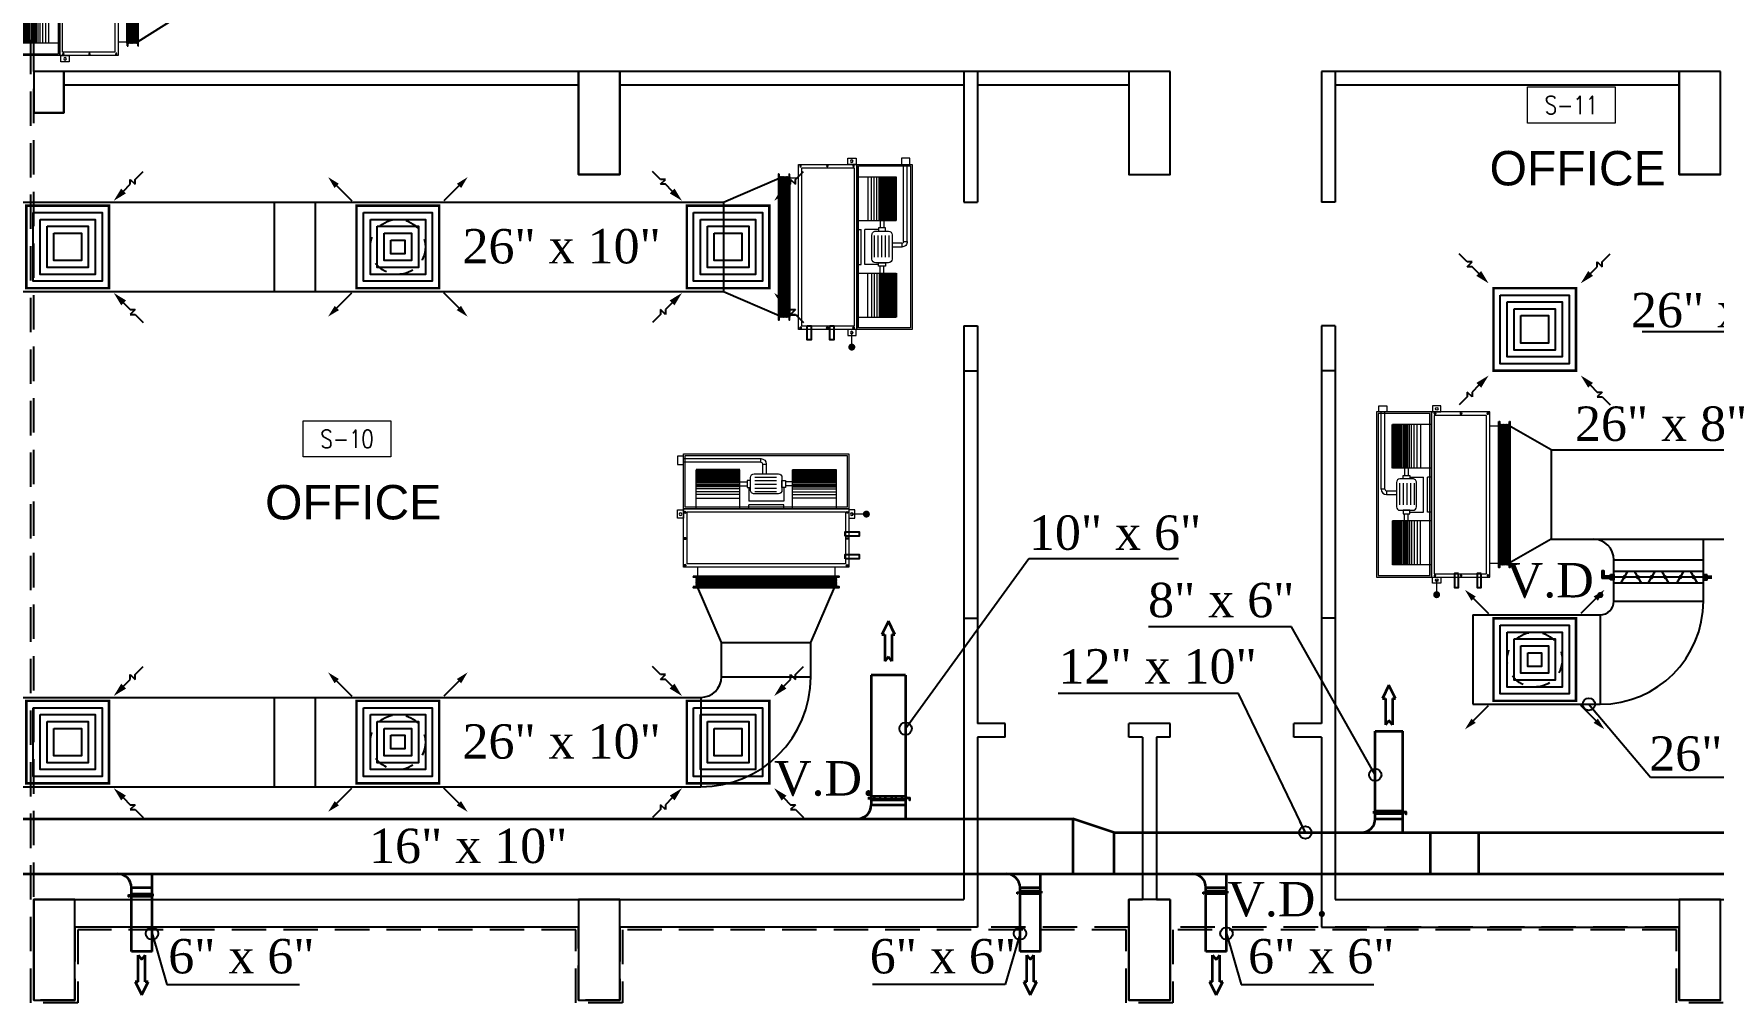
# Model space of a CAD drawing. Extents: x -432 to -365, y -145 to 173.
# Drawn here: x -422.92 to -410.72, y -52.79 to -45.75 of the extents above; entities that cross this region are included whole.
import ezdxf
from ezdxf.enums import TextEntityAlignment as Align

# ---------------------------------------------------------------- set-up
doc = ezdxf.new("R2010")
doc.units = 0
doc.header["$MEASUREMENT"] = 0
for name, pattern in [('DASHDOT', [1, 0.5, -0.25, 0, -0.25]), ('HIDDEN', [0.375, 0.25, -0.125]), ('HIDDEN-Z', [3, 2, -1])]:
    doc.linetypes.add(name, pattern=pattern)
for name, color, linetype in [('01_AC-EQUIP', 206, 'Continuous'), ('03_AC-S.DUCT', 5, 'Continuous'), ('12-AC-FL.CONN.', 2, 'Continuous'), ('A.C.VOLUM DAMPER', 2, 'Continuous'), ('COL', 2, 'Continuous'), ('COLHATCH', 5, 'Continuous'), ('elev', 2, 'Continuous'), ('FASEL', 253, 'Continuous'), ('M-CH-WP-R', 40, 'HIDDEN-Z'), ('M-CH-WP-S', 142, 'Continuous'), ('M-DIFUSER', 195, 'Continuous'), ('M-DUCT-RA', 30, 'Continuous'), ('M-DUCT-SA', 5, 'Continuous'), ('M-EQBMNT', 21, 'Continuous'), ('WALL', 4, 'Continuous'), ('WIN', 5, 'Continuous'), ('ZONE TEXT', 73, 'Continuous')]:
    doc.layers.add(name, color=color, linetype=linetype)
for name, color, linetype, lineweight in [('04-AC_F.A.DUCT', 4, 'Continuous', 35), ('A-SYMB-RMNU', 4, 'Continuous', 9), ('AC-TEXT', 15, 'Continuous', 30)]:
    doc.layers.add(name, color=color, linetype=linetype, lineweight=lineweight)
doc.styles.add('AC', font='romans.shx', dxfattribs={"height": 0.2})
doc.styles.add('ARABY', font='sosa.shx')
doc.styles.add('ROMANS-TITLE', font='ROMANS.shx', dxfattribs={"width": 0.8})
doc.dimstyles.new('IHAB', dxfattribs={"dimscale": 0, "dimtxt": 0.15, "dimasz": 0.09, "dimexe": 0.18, "dimexo": 0.0625, "dimgap": 0, "dimtad": 0, "dimtih": 1, "dimtoh": 1, "dimzin": 0, "dimdsep": 46, "dimtxsty": 'ARABY', "dimcen": 0.03, "dimse1": 1, "dimse2": 1, "dimclrd": 36, "dimclrt": 42, "dimadec": 0, "dimazin": 0, "dimtfac": 1, "dimtmove": 1, "dimatfit": 3, "dimldrblk": 'ORIGIN', "dimfxl": 1, "dimtolj": 1, "dimtzin": 0, "dimarcsym": 0})

# ---------------------------------------------------------------- blocks, each defined once
blk = doc.blocks.new('*U251')
at = {"layer": 'M-DIFUSER', "ltscale": 5, "const_width": 18}
blk.add_lwpolyline([(-300, 300), (300, 300), (300, -300), (-300, -300)], close=True, dxfattribs=at)
at = {"layer": 'M-DIFUSER', "color": 21}
for points in [[(250, 250), (-250, 250), (-250, -250), (250, -250)], [(200, 200), (-200, 200), (-200, -200), (200, -200)], [(150, 150), (-150, 150), (-150, -150), (150, -150)], [(100, 100), (-100, 100), (-100, -100), (100, -100)], [(50, 50), (-50, 50), (-50, -50), (50, -50)]]:
    blk.add_lwpolyline(points, close=True, dxfattribs=at)
at = {"layer": 'M-DUCT-SA', "color": 5, "extrusion": (-5.07059e-20, -1.19855e-17, -1)}
blk.add_line((-461, 461), (-335, 335), dxfattribs=at)
at = {"layer": 'M-DUCT-SA', "color": 5, "extrusion": (-1.19855e-17, 5.07059e-20, -1)}
blk.add_line((461, 461), (335, 335), dxfattribs=at)
at = {"layer": 'M-DUCT-SA', "color": 5, "extrusion": (1.19855e-17, -5.07059e-20, -1)}
blk.add_line((-461, -461), (-335, -335), dxfattribs=at)
at = {"layer": 'M-DUCT-SA', "color": 5, "extrusion": (5.07059e-20, 1.19855e-17, -1)}
blk.add_line((461, -461), (335, -335), dxfattribs=at)
at = {"layer": 'M-DUCT-SA', "color": 5, "extrusion": (-5.07059e-20, -1.19855e-17, -1)}
blk.add_solid([(460, 428), (429, 459), (507, 507)], dxfattribs=at)
at = {"layer": 'M-DUCT-SA', "color": 5, "extrusion": (5.07059e-20, -1.19855e-17, -1)}
blk.add_solid([(-460, 428), (-429, 459), (-507, 507)], dxfattribs=at)
at = {"layer": 'M-DUCT-SA', "color": 5, "extrusion": (1.19855e-17, -5.07059e-20, -1)}
blk.add_solid([(428, -460), (459, -429), (507, -507)], dxfattribs=at)
at = {"layer": 'M-DUCT-SA', "color": 5, "extrusion": (-1.19855e-17, -5.07059e-20, -1)}
blk.add_solid([(-428, -460), (-459, -429), (-507, -507)], dxfattribs=at)
blk = doc.blocks.new('*U254')
at = {"layer": 'M-DIFUSER', "ltscale": 5, "const_width": 18}
blk.add_lwpolyline([(-300, 300), (300, 300), (300, -300), (-300, -300)], close=True, dxfattribs=at)
at = {"layer": 'M-DIFUSER', "color": 21}
for points in [[(250, 250), (-250, 250), (-250, -250), (250, -250)], [(200, 200), (-200, 200), (-200, -200), (200, -200)], [(150, 150), (-150, 150), (-150, -150), (150, -150)], [(100, 100), (-100, 100), (-100, -100), (100, -100)]]:
    blk.add_lwpolyline(points, close=True, dxfattribs=at)
at = {"layer": 'M-DUCT-RA', "color": 30}
for p, q in [((-491, 491), (-549, 549)), ((-491, 455), (-491, 491)), ((-455, 491), (-491, 455)), ((-455, 455), (-455, 491)), ((455, 491), (491, 491)), ((491, 455), (455, 491)), ((491, 491), (549, 549)), ((-406, 406), (-455, 455)), ((406, 406), (455, 455)), ((455, 455), (491, 455)), ((-491, -455), (-455, -491)), ((-455, -455), (-491, -455)), ((-406, -406), (-455, -455)), ((406, -406), (455, -455)), ((455, -491), (491, -455)), ((455, -455), (455, -491)), ((491, -455), (491, -491)), ((-491, -491), (-549, -549)), ((-455, -491), (-491, -491)), ((491, -491), (549, -549))]:
    blk.add_line(p, q, dxfattribs=at)
for points in [[(-389, 424), (-424, 389), (-335, 335)], [(424, 389), (389, 424), (335, 335)], [(-424, -389), (-389, -424), (-335, -335)], [(389, -424), (424, -389), (335, -335)]]:
    blk.add_solid(points, dxfattribs=at)
blk = doc.blocks.new('A$C069E27EC')
at = {"layer": '01_AC-EQUIP', "color": 2, "linetype": 'Continuous'}
for p, q in [((0, 0), (0, -130)), ((1, 0.3), (0.5, -1.3)), ((1, 0.3), (1.5, -1.3)), ((2, 0.3), (1.5, -1.3)), ((2, 0.3), (2.5, -1.3)), ((3, 0.3), (2.5, -1.3)), ((3, 0.3), (3.6, -1.3)), ((4.1, 0.3), (3.6, -1.3)), ((4.1, 0.3), (4.6, -1.3)), ((5.1, 0.3), (4.6, -1.3)), ((5.1, 0.3), (5.6, -1.3)), ((6.1, 0.3), (5.6, -1.3)), ((6.1, 0.3), (6.6, -1.3)), ((7.1, 0.3), (6.6, -1.3)), ((7.1, 0.3), (7.6, -1.3)), ((8.1, 0.3), (7.6, -1.3)), ((8.1, 0.3), (8.6, -1.3)), ((9.2, 0.3), (8.6, -1.3)), ((9.2, 0.3), (9.7, -1.3)), ((1.5, -128.7), (1.5, -1.3)), ((2.5, -128.7), (2.5, -1.3)), ((3.6, -128.7), (3.6, -1.3)), ((4.6, -128.7), (4.6, -1.3)), ((5.6, -128.7), (5.6, -1.3)), ((6.6, -128.7), (6.6, -1.3)), ((7.6, -128.7), (7.6, -1.3)), ((8.6, -128.7), (8.6, -1.3)), ((1, -130.3), (0.5, -128.7)), ((1, -130.3), (1.5, -128.7)), ((2, -130.3), (1.5, -128.7)), ((2, -130.3), (2.5, -128.7)), ((3, -130.3), (2.5, -128.7)), ((3, -130.3), (3.6, -128.7)), ((4.1, -130.3), (3.6, -128.7)), ((4.1, -130.3), (4.6, -128.7)), ((5.1, -130.3), (4.6, -128.7)), ((5.1, -130.3), (5.6, -128.7)), ((6.1, -130.3), (5.6, -128.7)), ((6.1, -130.3), (6.6, -128.7)), ((7.1, -130.3), (6.6, -128.7)), ((7.1, -130.3), (7.6, -128.7)), ((8.1, -130.3), (7.6, -128.7)), ((8.1, -130.3), (8.6, -128.7)), ((9.2, -130.3), (8.6, -128.7)), ((9.2, -130.3), (9.7, -128.7))]:
    blk.add_line(p, q, dxfattribs=at)
for points in [[(0, 2.5), (0.5, 2.5), (0.5, -132.5), (0, -132.5)], [(9.7, 2.5), (10.2, 2.5), (10.2, -132.5), (9.7, -132.5)]]:
    blk.add_lwpolyline(points, close=True, dxfattribs=at)
blk = doc.blocks.new('A$C7CD32F90')
at = {"layer": '01_AC-EQUIP', "color": 1, "lineweight": 20}
for p, q in [((0.089, -0.4), (0.089, -0.116)), ((0.408, -0.116), (0.089, -0.116)), ((0.408, -0.117), (0.089, -0.117)), ((0.408, -0.119), (0.089, -0.119)), ((0.408, -0.122), (0.089, -0.122)), ((0.408, -0.4), (0.408, -0.116)), ((0.599, -0.074), (0.599, -0.145)), ((0.626, -0.074), (0.599, -0.074)), ((0.626, -0.074), (0.626, -0.145)), ((0.639, -0.035), (1.2, -0.035)), ((0.639, -0.061), (0.639, -0.035)), ((0.639, -0.061), (1.2, -0.061)), ((0.791, -0.4), (0.791, -0.116)), ((0.791, -0.116), (1.11, -0.116)), ((0.791, -0.117), (1.11, -0.117)), ((0.791, -0.119), (1.11, -0.119)), ((0.791, -0.122), (1.11, -0.122)), ((1.11, -0.4), (1.11, -0.116)), ((0.408, -0.125), (0.089, -0.125)), ((0.408, -0.128), (0.089, -0.128)), ((0.408, -0.132), (0.089, -0.132)), ((0.408, -0.136), (0.089, -0.136)), ((0.408, -0.141), (0.089, -0.141)), ((0.408, -0.148), (0.089, -0.148)), ((0.408, -0.155), (0.089, -0.155)), ((0.408, -0.164), (0.089, -0.164)), ((0.408, -0.173), (0.089, -0.173)), ((0.408, -0.183), (0.089, -0.183)), ((0.408, -0.193), (0.089, -0.193)), ((0.408, -0.201), (0.089, -0.201)), ((0.408, -0.209), (0.089, -0.209)), ((0.408, -0.219), (0.089, -0.219)), ((0.408, -0.229), (0.089, -0.229)), ((0.408, -0.239), (0.089, -0.239)), ((0.408, -0.204), (0.46, -0.204)), ((0.408, -0.231), (0.46, -0.231)), ((0.472, -0.243), (0.472, -0.343)), ((0.683, -0.168), (0.526, -0.168)), ((0.683, -0.194), (0.526, -0.194)), ((0.683, -0.221), (0.526, -0.221)), ((0.726, -0.243), (0.726, -0.343)), ((0.791, -0.204), (0.739, -0.204)), ((0.791, -0.231), (0.739, -0.231)), ((0.791, -0.125), (1.11, -0.125)), ((0.791, -0.128), (1.11, -0.128)), ((0.791, -0.132), (1.11, -0.132)), ((0.791, -0.136), (1.11, -0.136)), ((0.791, -0.141), (1.11, -0.141)), ((0.791, -0.148), (1.11, -0.148)), ((0.791, -0.155), (1.11, -0.155)), ((0.791, -0.164), (1.11, -0.164)), ((0.791, -0.173), (1.11, -0.173)), ((0.791, -0.183), (1.11, -0.183)), ((0.791, -0.193), (1.11, -0.193)), ((0.791, -0.201), (1.11, -0.201)), ((0.791, -0.209), (1.11, -0.209)), ((0.791, -0.219), (1.11, -0.219)), ((0.791, -0.229), (1.11, -0.229)), ((0.791, -0.239), (1.11, -0.239)), ((0.408, -0.255), (0.089, -0.255)), ((0.408, -0.275), (0.089, -0.275)), ((0.408, -0.295), (0.089, -0.295)), ((0.089, -0.321), (0.408, -0.321)), ((0.472, -0.343), (0.726, -0.343)), ((0.683, -0.248), (0.526, -0.248)), ((0.683, -0.274), (0.526, -0.274)), ((0.791, -0.255), (1.11, -0.255)), ((0.791, -0.275), (1.11, -0.275)), ((0.791, -0.295), (1.11, -0.295)), ((1.11, -0.321), (0.791, -0.321)), ((0.022, -0.425), (0.001, -0.425)), ((0.011, -0.418), (0.011, -0.432)), ((0.472, -0.37), (0.726, -0.37)), ((0.472, -0.4), (0.472, -0.37)), ((0.726, -0.4), (0.726, -0.37)), ((1.178, -0.425), (1.199, -0.425)), ((1.189, -0.418), (1.189, -0.432)), ((0.011, -0.608), (0.011, -0.622)), ((1.189, -0.608), (1.189, -0.622)), ((0.022, -0.615), (0.001, -0.615)), ((1.178, -0.615), (1.199, -0.615)), ((0.022, -0.81), (0.001, -0.81)), ((0.011, -0.803), (0.011, -0.817)), ((0.1, -0.824), (0.1, -0.89)), ((1.1, -0.824), (1.1, -0.89)), ((1.178, -0.81), (1.199, -0.81)), ((1.189, -0.803), (1.189, -0.817))]:
    blk.add_line(p, q, dxfattribs=at)
at = {"layer": '01_AC-EQUIP', "color": 1, "linetype": 'DASHDOT', "lineweight": 20}
for p, q in [((0.408, -0.193), (0.089, -0.193)), ((0.791, -0.193), (1.11, -0.193))]:
    blk.add_line(p, q, dxfattribs=at)
at = {"layer": '01_AC-EQUIP', "color": 4, "lineweight": 20}
blk.add_line((-0.128, -0.438), (-0.023, -0.438), dxfattribs=at)
at = {"layer": '01_AC-EQUIP', "color": 1, "lineweight": 20}
for points in [[(0, -0.4), (1.2, -0.4), (1.2, 0), (0, 0)], [(0.012, -0.388), (1.188, -0.388), (1.188, -0.012), (0.012, -0.012)], [(1.244, -0.076), (1.2, -0.076), (1.2, -0.016), (1.244, -0.016)], [(0.485, -0.193), (0.46, -0.193), (0.46, -0.243), (0.485, -0.243)], [(0.714, -0.193), (0.739, -0.193), (0.739, -0.243), (0.714, -0.243)], [(-0.044, -0.407), (0, -0.407), (0, -0.467), (-0.044, -0.467)], [(1.2, -0.4), (0, -0.4), (0, -0.824), (1.2, -0.824)], [(1.175, -0.42), (0.024, -0.42), (0.024, -0.8), (1.175, -0.8)], [(1.244, -0.407), (1.2, -0.407), (1.2, -0.467), (1.244, -0.467)]]:
    blk.add_lwpolyline(points, close=True, dxfattribs=at)
blk.add_lwpolyline([(0.687, -0.145), (0.511, -0.145, 0.414214), (0.485, -0.171), (0.485, -0.264, 0.414214), (0.511, -0.291), (0.687, -0.291, 0.414214), (0.714, -0.264), (0.714, -0.171, 0.414214)], format="xyb", close=True, dxfattribs=at)
at = {"layer": '01_AC-EQUIP', "color": 4, "lineweight": 20, "const_width": 0.0252}
blk.add_lwpolyline([(-0.126, -0.45, 1), (-0.131, -0.425, 1)], format="xyb", close=True, dxfattribs=at)
at = {"layer": '01_AC-EQUIP', "color": 1, "lineweight": 20}
for centre in [(-0.023, -0.438), (1.223, -0.438)]:
    blk.add_circle(centre, 0.00932, dxfattribs=at)
for radius in [0.0399, 0.0133]:
    blk.add_arc((0.639, -0.074), radius, 90.0006, 180.0006, dxfattribs=at)
at = {"layer": '01_AC-EQUIP', "color": 1, "lineweight": 20, "extrusion": (0, 0, -1)}
for centre, major_axis, start_param, end_param in [((0.011, -0.425), (-0.00827, 0), -1.570796, 4.712389), ((0.011, -0.425), (-0.0047, 0), 3.141593, 9.424778), ((0.011, -0.615), (-0.00827, 0), -1.570796, 4.712389), ((0.011, -0.615), (-0.0047, 0), 3.141593, 9.424778), ((0.011, -0.81), (-0.00827, 0), -1.570796, 4.712389), ((0.011, -0.81), (-0.0047, 0), 3.141593, 9.424778)]:
    blk.add_ellipse(centre, major_axis=major_axis, ratio=0.646018, start_param=start_param, end_param=end_param, dxfattribs=at)
at = {"layer": '01_AC-EQUIP', "color": 1, "lineweight": 20}
for centre, major_axis, start_param, end_param in [((1.189, -0.425), (0.00827, 0), -1.570796, 4.712389), ((1.189, -0.425), (0.0047, 0), 3.141593, 9.424778), ((1.189, -0.615), (0.00827, 0), -1.570796, 4.712389), ((1.189, -0.615), (0.0047, 0), 3.141593, 9.424778), ((1.189, -0.81), (0.00827, 0), -1.570796, 4.712389), ((1.189, -0.81), (0.0047, 0), 3.141593, 9.424778)]:
    blk.add_ellipse(centre, major_axis=major_axis, ratio=0.646018, start_param=start_param, end_param=end_param, dxfattribs=at)
at = {"layer": 'M-CH-WP-R', "color": 6, "linetype": 'ByBlock', "ltscale": 1.5}
blk.add_lwpolyline([(0.025, -0.762), (0.025, -0.732), (-0.075, -0.732), (-0.075, -0.762)], close=True, dxfattribs=at)
at = {"layer": 'M-CH-WP-S', "color": 5, "linetype": 'ByBlock', "ltscale": 1.5}
blk.add_lwpolyline([(0.025, -0.597), (0.025, -0.567), (-0.075, -0.567), (-0.075, -0.597)], close=True, dxfattribs=at)
at = {"layer": 'M-EQBMNT', "color": 21, "linetype": 'ByBlock', "ltscale": 1.5}
for p, q in [((0.408, -0.116), (0.089, -0.116)), ((0.791, -0.116), (1.11, -0.116))]:
    blk.add_line(p, q, dxfattribs=at)
at = {"layer": '01_AC-EQUIP', "color": 1, "lineweight": 20, "xscale": 0.00784765227677817, "yscale": 0.00784765227677817, "zscale": 0.00784765227677817, "rotation": 270}
blk.add_blockref('A$C069E27EC', (1.11, -0.89), dxfattribs=at)
blk = doc.blocks.new('A$C4397250F')
at = {"layer": '04-AC_F.A.DUCT'}
for p, q in [((0, 0), (-0.0241, -0.0482)), ((-0.0241, -0.0482), (-0.0132, -0.0482)), ((-0.0132, -0.0482), (-0.0132, -0.1443)), ((0.0241, -0.0482), (0, 0)), ((0.0132, -0.0482), (0.0241, -0.0482)), ((0.0132, -0.0482), (0.0132, -0.1443)), ((0, -0.1288), (-0.0132, -0.1443)), ((0.0132, -0.1443), (0, -0.1288))]:
    blk.add_line(p, q, dxfattribs=at)
blk = doc.blocks.new('A$C180A56EA')
at = {"layer": 'A.C.VOLUM DAMPER'}
h = blk.add_hatch(dxfattribs=at)
h.set_pattern_fill('ANSI31', color=256, scale=0.001, style=0)
h.set_pattern_definition([(45, (129.5106855, -230.48025158), (-8.838834765e-05, 8.838834765e-05), [])])
h.paths.add_polyline_path([(0.0459, 0.0039), (0.0459, 0.0065), (0.0401, 0.0065), (0.0401, -0.0027), (0.0459, -0.0027), (0.0459, 0), (0.0603, 0), (0.0603, 0.0128), (0.057, 0.0128), (0.057, 0.0039)])
for p, q in [((-0.1242, 0.0032), (-0.1161, 0.0032)), ((-0.1161, 0.0004), (-0.119, 0.0032)), ((-0.1185, 0), (-0.1161, 0.0024)), ((-0.1161, 0.0015), (-0.1179, 0.0032)), ((-0.1174, 0), (-0.1161, 0.0013)), ((-0.1161, 0.0026), (-0.1168, 0.0032)), ((-0.1163, 0), (-0.1161, 0.0001)), ((-0.1161, 0.0001), (-0.1104, 0.0058)), ((-0.1161, 0.0013), (-0.1116, 0.0058)), ((-0.1161, 0.0024), (-0.1127, 0.0058)), ((-0.1161, -0.0026), (-0.1161, 0.0058)), ((-0.1161, 0.0035), (-0.1138, 0.0058)), ((-0.1161, 0.0058), (-0.1099, 0.0058)), ((-0.1161, 0.0057), (-0.116, 0.0058)), ((-0.1161, 0.0046), (-0.1149, 0.0058)), ((-0.1161, -0.001), (-0.1099, 0.0053)), ((-0.1099, -0.0014), (-0.1161, 0.0048)), ((-0.1161, -0.0021), (-0.1099, 0.0042)), ((-0.1099, -0.0026), (-0.1161, 0.0037)), ((-0.1109, -0.0026), (-0.1161, 0.0026)), ((-0.112, -0.0026), (-0.1161, 0.0015)), ((-0.1131, -0.0026), (-0.1161, 0.0004)), ((-0.1099, -0.0003), (-0.116, 0.0058)), ((-0.1156, -0.0026), (-0.1099, 0.0031)), ((-0.1099, 0.0008), (-0.1149, 0.0058)), ((-0.1145, -0.0026), (-0.1099, 0.002)), ((-0.1099, 0.0019), (-0.1138, 0.0058)), ((-0.1134, -0.0026), (-0.1099, 0.0009)), ((-0.1128, 0.0019), (0.0401, 0.0019)), ((-0.1099, 0.003), (-0.1127, 0.0058)), ((-0.1099, 0.0041), (-0.1116, 0.0058)), ((-0.1099, 0.0052), (-0.1105, 0.0058)), ((0.0401, 0.0121), (-0.1099, 0.0121)), ((-0.0882, 0.0113), (-0.0994, -0.0075)), ((-0.0768, 0.0113), (-0.0656, -0.0075)), ((-0.0402, 0.0113), (-0.0514, -0.0075)), ((-0.0284, 0.0113), (-0.0173, -0.0075)), ((0.0056, 0.0113), (-0.0056, -0.0075)), ((0.0174, 0.0113), (0.0286, -0.0075)), ((0.0459, 0.0065), (0.0401, 0.0065)), ((0.0401, 0.0065), (0.0401, -0.0027)), ((0.0459, 0.0039), (0.0459, 0.0065)), ((0.057, 0.0039), (0.0459, 0.0039)), ((0.0603, 0.0128), (0.057, 0.0128)), ((0.057, 0.0128), (0.057, 0.0039)), ((0.0603, 0.0128), (0.0603, 0)), ((-0.1242, 0), (-0.1161, 0)), ((-0.1142, -0.0026), (-0.1161, -0.0007)), ((-0.1153, -0.0026), (-0.1161, -0.0018)), ((-0.1099, -0.0026), (-0.1161, -0.0026)), ((-0.1123, -0.0026), (-0.1099, -0.0003)), ((-0.1111, -0.0026), (-0.1099, -0.0014)), ((-0.11, -0.0026), (-0.1099, -0.0025)), ((-0.1099, -0.0083), (0.0401, -0.0083)), ((0.0401, -0.0027), (0.0459, -0.0027)), ((0.0603, 0), (0.0459, 0)), ((0.0459, -0.0027), (0.0459, 0))]:
    blk.add_line(p, q, dxfattribs=at)
at = {"layer": 'A.C.VOLUM DAMPER', "extrusion": (0, 0, -1)}
for centre, major_axis, start_param, end_param in [((-0.0938, 0.0019), (0.00135, 0.00135), 3.926991, 7.068583), ((-0.0938, 0.0019), (-0.00135, 0.00135), 2.356195, 5.497787), ((-0.0712, 0.0019), (0.00135, 0.00135), 3.926991, 7.068583), ((-0.0712, 0.0019), (-0.00135, 0.00135), 2.356195, 5.497787), ((-0.0458, 0.0019), (0.00135, 0.00135), 3.926991, 7.068583), ((-0.0458, 0.0019), (-0.00135, 0.00135), 2.356195, 5.497787), ((-0.0228, 0.0019), (0.00135, 0.00135), 3.926991, 7.068583), ((-0.0228, 0.0019), (-0.00135, 0.00135), 2.356194, 5.497787), ((0, 0.0019), (0.00135, 0.00135), 3.926991, 7.068583), ((0, 0.0019), (0.00135, 0.00135), 0.785398, 3.926991), ((0.023, 0.0019), (0.00135, 0.00135), 3.926991, 7.068583), ((0.023, 0.0019), (-0.00135, 0.00135), 2.356195, 5.497787)]:
    blk.add_ellipse(centre, major_axis=major_axis, ratio=1, start_param=start_param, end_param=end_param, dxfattribs=at)
blk = doc.blocks.new('A-ROOM')
at = {"layer": 'A-SYMB-RMNU'}
blk.add_lwpolyline([(-425, 175), (425, 175), (425, -175), (-425, -175)], close=True, dxfattribs=at)
at = {"layer": 'A-SYMB-RMNU', "style": 'ROMANS-TITLE', "width": 0.8}
blk.add_attdef('ROOM-NO', text='', height=175, dxfattribs=at).set_placement((0, 0), align=Align.MIDDLE)

msp = doc.modelspace()

# ---------------------------------------------------------------- hatches: boundary and pattern name
at = {"layer": 'COLHATCH', "linetype": 'Continuous'}
h = msp.add_hatch(dxfattribs=at)
h.set_pattern_fill('_USER', color=252, scale=0.05, angle=45, style=0, double=1, pattern_type=0)
h.set_pattern_definition([(45, (-202.924395, -212.77691), (-0.035355339, 0.035355339), []), (135, (-202.924395, -212.77691), (-0.035355339, -0.035355339), [])])
h.paths.add_polyline_path([(-382.484, -35.197), (-382.784, -35.197), (-382.784, -36.097), (-382.484, -36.097)])
h.paths.add_polyline_path([(-380.484, -35.197), (-381.284, -35.197), (-381.284, -35.497), (-380.484, -35.497)])
h.paths.add_polyline_path([(-378.534, -37.197), (-378.834, -37.197), (-378.834, -37.797), (-378.534, -37.797)])
h.paths.add_polyline_path([(-378.134, -40.777), (-378.934, -40.777), (-378.934, -41.077), (-378.134, -41.077)])
h.paths.add_polyline_path([(-380.684, -40.777), (-381.484, -40.777), (-381.484, -41.077), (-380.684, -41.077)])
h.paths.add_polyline_path([(-380.584, -45.827), (-381.484, -45.827), (-381.484, -46.127), (-380.584, -46.127)])
h.paths.add_polyline_path([(-378.134, -45.777), (-378.934, -45.777), (-378.934, -46.077), (-378.134, -46.077)])
h.paths.add_polyline_path([(-380.392, -52.047), (-381.492, -52.047), (-381.492, -52.347), (-380.639, -52.347, -0.011587), (-380.655, -53.033), (-380.405, -53.043, 0.01656)])
h.paths.add_polyline_path([(-380.586, -54.777), (-380.84, -54.777, -0.040808), (-381.428, -57.116), (-381.192, -57.197, 0.04151)])
h.paths.add_polyline_path([(-382.484, -54.177), (-382.784, -54.177), (-382.784, -55.077), (-382.484, -55.077)])
h.paths.add_polyline_path([(-386.614, -54.177), (-387.014, -54.177), (-387.014, -55.077), (-386.614, -55.077)])
h.paths.add_polyline_path([(-390.414, -54.177), (-390.864, -54.177), (-390.864, -55.077), (-390.414, -55.077)])
h.paths.add_polyline_path([(-390.664, -55.997), (-390.964, -55.997), (-390.964, -56.897), (-390.664, -56.897)])
h.paths.add_polyline_path([(-398.664, -54.177), (-398.964, -54.177), (-398.964, -55.077), (-398.664, -55.077)])
h.paths.add_polyline_path([(-398.664, -55.997), (-398.964, -55.997), (-398.964, -56.897), (-398.664, -56.897)])
h.paths.add_polyline_path([(-406.664, -54.177), (-406.964, -54.177), (-406.964, -55.077), (-406.664, -55.077)])
h.paths.add_polyline_path([(-406.664, -55.997), (-406.964, -55.997), (-406.964, -56.897), (-406.664, -56.897)])
h.paths.add_polyline_path([(-414.764, -54.177), (-415.214, -54.177), (-415.214, -55.077), (-414.764, -55.077)])
h.paths.add_polyline_path([(-414.664, -55.997), (-414.964, -55.997), (-414.964, -56.897), (-414.664, -56.897)])
h.paths.add_polyline_path([(-418.614, -54.177), (-419.014, -54.177), (-419.014, -55.077), (-418.614, -55.077)])
h.paths.add_polyline_path([(-422.844, -54.177), (-423.144, -54.177), (-423.144, -55.077), (-422.844, -55.077)])
h.paths.add_polyline_path([(-424.137, -52.047), (-425.237, -52.047, 0.01656), (-425.224, -53.043), (-424.974, -53.033, -0.011587), (-424.99, -52.347), (-424.137, -52.347)])
h.paths.add_polyline_path([(-424.789, -54.777), (-425.042, -54.777, 0.04151), (-424.437, -57.197), (-424.2, -57.116, -0.040808)])
h.paths.add_polyline_path([(-424.144, -45.827), (-425.044, -45.827), (-425.044, -46.127), (-424.144, -46.127)])
h.paths.add_polyline_path([(-426.694, -45.777), (-427.494, -45.777), (-427.494, -46.077), (-426.694, -46.077)])
h.paths.add_polyline_path([(-426.694, -40.777), (-427.494, -40.777), (-427.494, -41.077), (-426.694, -41.077)])
h.paths.add_polyline_path([(-424.144, -40.777), (-424.944, -40.777), (-424.944, -41.077), (-424.144, -41.077)])
h.paths.add_polyline_path([(-426.794, -37.197), (-427.094, -37.197), (-427.094, -37.797), (-426.794, -37.797)])
h.paths.add_polyline_path([(-424.344, -35.197), (-425.144, -35.197), (-425.144, -35.497), (-424.344, -35.497)])
h.paths.add_polyline_path([(-422.844, -35.197), (-423.144, -35.197), (-423.144, -36.097), (-422.844, -36.097)])
h.paths.add_polyline_path([(-418.564, -35.197), (-418.964, -35.197), (-418.964, -36.097), (-418.564, -36.097)])
h.paths.add_polyline_path([(-414.764, -35.197), (-415.214, -35.197), (-415.214, -36.097), (-414.764, -36.097)])
h.paths.add_polyline_path([(-405.414, -32.997), (-405.714, -32.997), (-405.714, -33.597), (-405.414, -33.597)])
h.paths.add_polyline_path([(-405.414, -35.497), (-400.314, -35.497), (-400.314, -36.947), (-400.014, -36.947), (-400.014, -35.197), (-405.714, -35.197), (-405.714, -36.947), (-405.414, -36.947)])
h.paths.add_polyline_path([(-398.664, -32.997), (-398.964, -32.997), (-398.964, -33.597), (-398.664, -33.597)])
h.paths.add_polyline_path([(-398.664, -36.347), (-398.964, -36.347), (-398.964, -36.947), (-398.664, -36.947)])
h.paths.add_polyline_path([(-390.414, -35.197), (-390.864, -35.197), (-390.864, -36.097), (-390.414, -36.097)])

# ---------------------------------------------------------------- linework, layer by layer
at = {"layer": '03_AC-S.DUCT', "linetype": 'Continuous'}
for p, q in [((-421.614, -45.462), (-422.168, -45.812)), ((-417.91, -46.977), (-417.506, -46.802)), ((-425.527, -46.977), (-417.91, -46.977)), ((-421.177, -46.982), (-421.177, -47.632)), ((-420.877, -46.982), (-420.877, -47.632)), ((-417.91, -46.977), (-417.91, -47.627)), ((-425.527, -47.627), (-417.91, -47.627)), ((-417.91, -47.627), (-417.506, -47.802)), ((-411.895, -48.777), (-412.199, -48.602)), ((-411.895, -48.777), (-411.895, -49.427)), ((-411.895, -48.777), (-410.039, -48.777)), ((-411.895, -49.427), (-412.199, -49.602)), ((-411.895, -49.427), (-410.039, -49.427)), ((-410.788, -49.877), (-410.788, -49.427)), ((-411.438, -49.877), (-411.438, -49.577)), ((-411.438, -49.577), (-410.788, -49.577)), ((-417.925, -50.177), (-418.1, -49.773)), ((-417.275, -50.177), (-417.1, -49.773)), ((-411.438, -49.877), (-410.788, -49.877)), ((-412.464, -49.977), (-411.538, -49.977)), ((-412.464, -49.977), (-412.464, -50.627)), ((-411.538, -49.977), (-411.538, -50.627)), ((-417.925, -50.427), (-417.925, -50.177)), ((-417.925, -50.177), (-417.275, -50.177)), ((-417.275, -50.427), (-417.275, -50.177)), ((-417.925, -50.427), (-417.275, -50.427)), ((-425.527, -50.577), (-418.075, -50.577)), ((-421.177, -50.582), (-421.177, -51.232)), ((-420.877, -50.582), (-420.877, -51.232)), ((-418.075, -50.577), (-418.075, -51.227)), ((-412.464, -50.627), (-411.538, -50.627)), ((-425.527, -51.227), (-418.075, -51.227))]:
    msp.add_line(p, q, dxfattribs=at)
for centre, radius, start, end in [((-411.588, -49.577), 0.15, 0, 90), ((-411.538, -49.877), 0.1, 270, 0), ((-411.538, -49.877), 0.75, 270, 0), ((-418.075, -50.427), 0.15, 270, 0), ((-418.075, -50.427), 0.8, 270, 0)]:
    msp.add_arc(centre, radius, start, end, dxfattribs=at)
at = {"layer": '04-AC_F.A.DUCT', "linetype": 'Continuous'}
for p, q in [((-416.837, -50.416), (-416.837, -51.359)), ((-416.587, -50.416), (-416.837, -50.416)), ((-416.587, -50.416), (-416.587, -51.459)), ((-413.173, -51.459), (-413.173, -50.822)), ((-413.173, -50.822), (-412.973, -50.822)), ((-412.973, -51.559), (-412.973, -50.822)), ((-416.837, -51.359), (-416.587, -51.359)), ((-423.069, -51.459), (-415.372, -51.459)), ((-415.372, -51.459), (-415.372, -51.859)), ((-415.072, -51.559), (-415.372, -51.459)), ((-413.173, -51.459), (-412.973, -51.459)), ((-415.072, -51.559), (-406.541, -51.559)), ((-415.072, -51.559), (-415.072, -51.859)), ((-412.773, -51.559), (-412.773, -51.859)), ((-412.423, -51.559), (-412.423, -51.859)), ((-423.069, -51.859), (-407.995, -51.859)), ((-422.064, -52.425), (-422.064, -51.859)), ((-415.605, -52.425), (-415.605, -51.859)), ((-414.254, -52.425), (-414.254, -51.859)), ((-422.214, -52.425), (-422.214, -51.959)), ((-422.214, -51.959), (-422.064, -51.959)), ((-415.755, -52.425), (-415.755, -51.959)), ((-415.755, -51.959), (-415.605, -51.959)), ((-414.404, -52.425), (-414.404, -51.959)), ((-414.404, -51.959), (-414.254, -51.959)), ((-422.064, -52.425), (-422.214, -52.425)), ((-415.605, -52.425), (-415.755, -52.425)), ((-414.254, -52.425), (-414.404, -52.425))]:
    msp.add_line(p, q, dxfattribs=at)
for centre, start, end in [((-416.937, -51.359), 270, 0), ((-413.273, -51.459), 270, 0), ((-422.314, -51.959), 0, 90), ((-415.855, -51.959), 0, 90), ((-414.504, -51.959), 0, 90)]:
    msp.add_arc(centre, 0.1, start, end, dxfattribs=at)
at = {"layer": '12-AC-FL.CONN.', "linetype": 'HIDDEN', "ltscale": 0.25}
for centre in [(-420.277, -47.302), (-412.014, -50.302), (-420.277, -50.902)]:
    msp.add_circle(centre, 0.2, dxfattribs=at)
at = {"layer": 'COL', "linetype": 'Continuous'}
for points in [[(-422.924, -46.327), (-422.704, -46.327), (-422.704, -46.027), (-422.924, -46.027)], [(-418.664, -46.027), (-418.964, -46.027), (-418.964, -46.777), (-418.664, -46.777)], [(-414.664, -46.027), (-414.964, -46.027), (-414.964, -46.777), (-414.664, -46.777)], [(-410.664, -46.027), (-410.964, -46.027), (-410.964, -46.777), (-410.664, -46.777)], [(-422.624, -52.047), (-422.924, -52.047), (-422.924, -52.777), (-422.624, -52.777)], [(-418.664, -52.047), (-418.964, -52.047), (-418.964, -52.777), (-418.664, -52.777)], [(-414.664, -52.047), (-414.964, -52.047), (-414.964, -52.777), (-414.664, -52.777)], [(-410.664, -52.047), (-410.964, -52.047), (-410.964, -52.777), (-410.664, -52.777)]]:
    msp.add_lwpolyline(points, close=True, dxfattribs=at)
at = {"layer": 'elev', "color": 252}
for p, q in [((-414.964, -46.027), (-416.064, -46.027)), ((-414.964, -46.127), (-416.064, -46.127))]:
    msp.add_line(p, q, dxfattribs=at)
at = {"layer": 'FASEL', "linetype": 'HIDDEN'}
for points in [[(-410.644, -52.797), (-410.984, -52.797), (-410.984, -52.267), (-414.644, -52.267), (-414.644, -52.797), (-414.984, -52.797), (-414.984, -52.267), (-418.644, -52.267), (-418.644, -52.797), (-418.984, -52.797), (-418.984, -52.267), (-422.604, -52.267), (-422.604, -52.797), (-422.944, -52.797), (-422.944, -37.497)], [(-410.664, -52.777), (-410.964, -52.777), (-410.964, -52.247), (-414.664, -52.247), (-414.664, -52.777), (-414.964, -52.777), (-414.964, -52.247), (-418.664, -52.247), (-418.664, -52.777), (-418.964, -52.777), (-418.964, -52.247), (-422.624, -52.247), (-422.624, -52.777), (-422.924, -52.777), (-422.924, -37.497)]]:
    msp.add_lwpolyline(points, dxfattribs=at)
at = {"layer": 'WALL', "color": 252, "linetype": 'Continuous'}
for p, q in [((-422.924, -46.027), (-422.924, -46.327)), ((-422.704, -46.027), (-422.924, -46.027)), ((-422.704, -46.027), (-422.704, -46.327)), ((-418.964, -46.777), (-418.964, -46.027)), ((-418.664, -46.027), (-418.964, -46.027)), ((-418.664, -46.027), (-418.664, -46.777)), ((-416.064, -46.027), (-416.164, -46.027)), ((-416.164, -46.027), (-416.164, -46.977)), ((-416.064, -46.027), (-416.064, -46.977)), ((-413.564, -46.027), (-413.564, -46.977)), ((-413.464, -46.027), (-413.564, -46.027)), ((-413.464, -46.027), (-413.464, -46.977)), ((-410.964, -46.777), (-410.964, -46.027)), ((-410.664, -46.027), (-410.964, -46.027)), ((-422.704, -46.327), (-422.924, -46.327)), ((-418.664, -46.777), (-418.964, -46.777)), ((-410.664, -46.777), (-410.964, -46.777)), ((-416.164, -46.977), (-416.064, -46.977)), ((-413.464, -46.977), (-413.564, -46.977)), ((-416.164, -47.877), (-416.064, -47.877)), ((-416.164, -47.877), (-416.164, -48.202)), ((-416.064, -47.877), (-416.064, -48.202)), ((-413.464, -47.877), (-413.564, -47.877)), ((-413.564, -47.877), (-413.564, -48.202)), ((-413.464, -47.877), (-413.464, -48.202)), ((-416.164, -48.202), (-416.064, -48.202)), ((-413.464, -48.202), (-413.564, -48.202)), ((-416.164, -50.002), (-416.064, -50.002)), ((-416.164, -50.002), (-416.164, -52.047)), ((-416.064, -50.002), (-416.064, -50.767)), ((-413.464, -50.002), (-413.564, -50.002)), ((-413.564, -50.002), (-413.564, -50.767)), ((-413.464, -50.002), (-413.464, -52.047)), ((-415.864, -50.767), (-416.064, -50.767)), ((-415.864, -50.867), (-415.864, -50.767)), ((-414.964, -50.867), (-414.964, -50.767)), ((-414.664, -50.767), (-414.964, -50.767)), ((-414.664, -50.867), (-414.664, -50.767)), ((-413.564, -50.767), (-413.764, -50.767)), ((-413.764, -50.867), (-413.764, -50.767)), ((-416.064, -50.867), (-416.064, -52.247)), ((-415.864, -50.867), (-416.064, -50.867)), ((-414.864, -50.867), (-414.964, -50.867)), ((-414.864, -50.867), (-414.864, -52.047)), ((-414.764, -50.867), (-414.764, -52.047)), ((-414.664, -50.867), (-414.764, -50.867)), ((-413.564, -50.867), (-413.764, -50.867)), ((-413.564, -50.867), (-413.564, -52.247)), ((-422.924, -52.777), (-422.924, -52.047)), ((-422.924, -52.047), (-416.164, -52.047)), ((-414.964, -52.777), (-414.964, -52.047)), ((-414.964, -52.047), (-414.864, -52.047)), ((-414.764, -52.047), (-414.664, -52.047)), ((-414.664, -52.047), (-414.664, -52.777)), ((-413.464, -52.047), (-408.164, -52.047)), ((-422.624, -52.777), (-422.624, -52.247)), ((-418.964, -52.247), (-422.624, -52.247)), ((-418.964, -52.247), (-418.964, -52.777)), ((-416.064, -52.247), (-418.664, -52.247)), ((-418.664, -52.777), (-418.664, -52.247)), ((-413.564, -52.247), (-410.964, -52.247)), ((-410.964, -52.777), (-410.964, -52.247)), ((-422.924, -52.777), (-422.624, -52.777)), ((-418.964, -52.777), (-418.664, -52.777)), ((-414.664, -52.777), (-414.964, -52.777)), ((-410.664, -52.777), (-410.964, -52.777))]:
    msp.add_line(p, q, dxfattribs=at)
msp.add_lwpolyline([(-414.664, -46.027), (-414.964, -46.027), (-414.964, -46.777), (-414.664, -46.777)], close=True, dxfattribs=at)
at = {"layer": 'WIN', "color": 252}
for p, q in [((-418.964, -46.027), (-422.704, -46.027)), ((-416.164, -46.027), (-418.664, -46.027)), ((-410.964, -46.027), (-413.464, -46.027)), ((-418.964, -46.127), (-422.704, -46.127)), ((-416.164, -46.127), (-418.664, -46.127)), ((-410.964, -46.127), (-413.464, -46.127)), ((-416.164, -48.202), (-416.164, -50.002)), ((-416.064, -48.202), (-416.064, -50.002)), ((-413.564, -48.202), (-413.564, -50.002)), ((-413.464, -48.202), (-413.464, -50.002))]:
    msp.add_line(p, q, dxfattribs=at)

# ---------------------------------------------------------------- block references
at = {"layer": '01_AC-EQUIP', "xscale": -1}
for p, rotation in [((-423.134, -44.712), 90), ((-416.54, -47.902), 270)]:
    msp.add_blockref('A$C7CD32F90', p, dxfattribs=dict(at, rotation=rotation))
at = {"layer": '01_AC-EQUIP', "rotation": 90}
msp.add_blockref('A$C7CD32F90', (-413.164, -49.702), dxfattribs=at)
at = {"layer": '01_AC-EQUIP', "xscale": -1}
msp.add_blockref('A$C7CD32F90', (-417, -48.807), dxfattribs=at)
at = {"layer": '04-AC_F.A.DUCT', "linetype": 'Continuous', "xscale": 2, "yscale": 2, "zscale": 2}
msp.add_blockref('A$C4397250F', (-416.712, -50.024), dxfattribs=at)
at = {"layer": '04-AC_F.A.DUCT', "xscale": 2, "yscale": 2, "zscale": 2}
msp.add_blockref('A$C4397250F', (-413.073, -50.488), dxfattribs=at)
at = {"layer": '04-AC_F.A.DUCT', "xscale": 2, "yscale": 2, "zscale": 2, "rotation": 180}
for p in [(-422.139, -52.74), (-415.68, -52.74), (-414.329, -52.74)]:
    msp.add_blockref('A$C4397250F', p, dxfattribs=at)
at = {"layer": 'A-SYMB-RMNU', "xscale": 0.0007500000000391083, "yscale": 0.0007500000000106866, "zscale": 0.00075}
for p, values in [((-411.747, -46.271), {'ROOM-NO': 'S-11'}), ((-420.646, -48.698), {'ROOM-NO': 'S-10'})]:
    msp.add_blockref('A-ROOM', p, dxfattribs=at).add_auto_attribs(values)
at = {"layer": 'A.C.VOLUM DAMPER', "xscale": -4.333333319462781, "yscale": 4.333333319462781, "zscale": 4.333333319462824}
msp.add_blockref('A$C180A56EA', (-411.264, -49.711), dxfattribs=at)
at = {"layer": 'A.C.VOLUM DAMPER', "rotation": 180}
for p, xscale, yscale, zscale in [((-416.654, -51.306), -1.666666660350984, 1.666666660350955, 1.666666660417517), ((-413.026, -51.41), -1.333333328279991, 1.333333328279991, 1.333333328333255), ((-422.174, -52.013), 1.000001061474904, 1.000001061474904, 1.000001061514839), ((-415.715, -51.992), 1.000001061474904, 1.000001061474904, 1.000001061514839), ((-414.364, -51.992), 1.000001061474904, 1.000001061474904, 1.000001061514839)]:
    msp.add_blockref('A$C180A56EA', p, dxfattribs=dict(at, xscale=xscale, yscale=yscale, zscale=zscale))
at = {"layer": 'M-DIFUSER', "color": 21, "xscale": -0.0009999999999763531, "yscale": 0.001000000000004775, "zscale": 0.001}
for name, p in [('*U254', (-422.677, -47.302)), ('*U254', (-417.877, -47.302)), ('*U251', (-420.277, -47.302)), ('*U254', (-412.014, -47.902)), ('*U254', (-412.014, -47.902)), ('*U254', (-412.014, -47.902)), ('*U251', (-412.014, -50.302)), ('*U254', (-422.677, -50.902)), ('*U251', (-420.277, -50.902)), ('*U254', (-417.877, -50.902))]:
    msp.add_blockref(name, p, dxfattribs=at)

# ---------------------------------------------------------------- texts
at = {"layer": 'AC-TEXT', "color": 34, "linetype": 'Continuous', "char_height": 0.25, "width": 3.95146, "style": 'AC'}
for s, insert, attachment_point in [('\\A1;{\\fTimes New Roman|b0|i0|c0|p18;\\C256;26" x 10"}', (-419.807, -47.426), 7), ('\\A1;{\\fTimes New Roman|b0|i0|c0|p18;\\C256;26" x 6"}', (-410.062, -47.89), 9), ('\\A1;{\\fTimes New Roman|b0|i0|c0|p18;\\C256;26" x 8"}', (-410.469, -48.716), 9), ('\\A1;{\\fTimes New Roman|b0|i0|c0|p18;\\C85;10" x 6"}', (-415.69, -49.508), 7), ('\\A1;{\\fTimes New Roman|b0|i0|c0|p18;\\C256;V.D.}', (-411.49, -49.856), 9), ('\\A1;{\\fTimes New Roman|b0|i0|c0|p18;\\C85;8" x 6"}', (-414.824, -49.998), 7), ('\\A1;{\\fTimes New Roman|b0|i0|c0|p18;\\C85;12" x 10"}', (-415.475, -50.48), 7), ('\\A1;{\\fTimes New Roman|b0|i0|c0|p18;\\C256;26" x 10"}', (-419.807, -51.026), 7), ('\\A1;{\\fTimes New Roman|b0|i0|c0|p18;\\C256;26" x 6"}', (-409.929, -51.114), 9), ('\\A1;{\\fTimes New Roman|b0|i0|c0|p18;\\C85;V.D.}', (-417.543, -51.296), 7), ('\\A1;{\\fTimes New Roman|b0|i0|c0|p18;\\C85;16" x 10"}', (-420.486, -51.785), 7), ('\\A1;{\\fTimes New Roman|b0|i0|c0|p18;\\C85;V.D.}', (-414.248, -52.174), 7), ('\\A1;{\\fTimes New Roman|b0|i0|c0|p18;\\C85;6" x 6"}', (-421.946, -52.587), 7), ('\\A1;{\\fTimes New Roman|b0|i0|c0|p18;\\C85;6" x 6"}', (-416.847, -52.587), 7), ('\\A1;{\\fTimes New Roman|b0|i0|c0|p18;\\C85;6" x 6"}', (-414.097, -52.587), 7)]:
    msp.add_mtext(s, dxfattribs=dict(at, insert=insert, attachment_point=attachment_point))
at = {"layer": 'ZONE TEXT', "linetype": 'Continuous', "char_height": 0.25, "width": 3.29288, "attachment_point": 1, "style": 'AC'}
for insert in [(-412.342, -46.605), (-421.242, -49.033)]:
    msp.add_mtext('{\\fArial|b0|i0|c0|p34;OFFICE}', dxfattribs=dict(at, insert=insert))

# ---------------------------------------------------------------- leaders
at = {"layer": 'AC-TEXT', "color": 34, "linetype": 'Continuous'}
for points, override in [([(-409.939, -47.919), (-411.233, -47.919)], {"dimscale": 1}), ([(-416.587, -50.804), (-415.69, -49.568), (-414.604, -49.568)], {"dimscale": 1}), ([(-413.173, -51.14), (-413.781, -50.063), (-414.821, -50.063)], {"dimscale": 1}), ([(-413.681, -51.559), (-414.168, -50.548), (-415.477, -50.548)], {"dimscale": 1}), ([(-411.62, -50.627), (-411.173, -51.156), (-410.012, -51.156)], {"dimscale": 1}), ([(-422.064, -52.293), (-421.956, -52.663), (-420.993, -52.663)], {"dimscale": 1, "dimclrd": 34, "dimfxl": 0}), ([(-415.755, -52.293), (-415.863, -52.663), (-416.826, -52.663)], {"dimscale": 1}), ([(-414.254, -52.293), (-414.147, -52.663), (-413.184, -52.663)], {"dimscale": 1})]:
    msp.add_leader(points, dimstyle='IHAB', override=override, dxfattribs=at)

doc.saveas('drawing.dxf')
